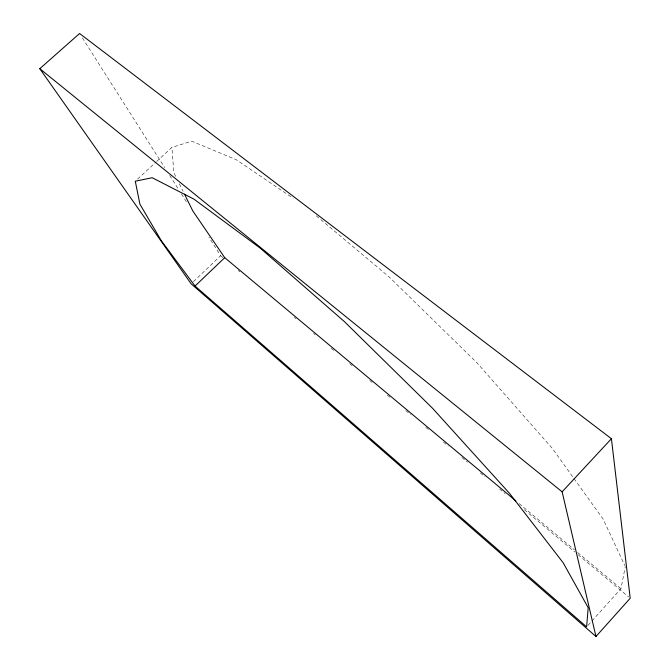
<?xml version="1.0" encoding="UTF-8"?>
<svg xmlns="http://www.w3.org/2000/svg" width="670" height="670" viewBox="0 0 670 670"><rect width="100%" height="100%" fill="white"/><g stroke="black" fill="none" stroke-linecap="round" stroke-linejoin="round"><path stroke-width="0.5" stroke-dasharray="3.35 2.51" d="M587.992 625.361L620.964 588.687L625.286 566.56M193.429 281.668L220.623 255.706L208.873 237.188M137.576 179.091L155.892 162.182M156.654 161.478L171.914 147.383L191.67 141.169L236.091 159.636L293.058 198.186M519.099 503.589L574.441 549.819M577.649 552.499L620.964 588.687M220.623 255.706L223.035 257.716M238.26 270.454L239.86 271.794M294.365 317.379L295.972 318.719M313.602 333.467L315.21 334.807M331.24 348.216L334.447 350.896M349.673 363.634L352.077 365.644M369.714 380.392L372.118 382.403M387.344 395.141L391.355 398.491M405.777 410.559L410.593 414.579M425.819 427.318L429.026 429.998M443.456 442.066L448.264 446.086M461.89 457.484L467.501 462.174M480.323 472.903L485.13 476.923M499.56 488.991L505.172 493.681M524.409 509.769L574.902 552.005M578.11 554.685L628.611 596.92M316.265 215.832L389.01 276.827L476.839 362.654L552.147 448.18L573.378 477.718M573.981 478.556L603.101 519.057L624.85 565.631M82.402 37.905L164.661 167.534M169.703 175.465L178.655 189.577M181.453 193.982L187.608 203.68M175.657 176.369L173.798 172.626L171.914 147.383M179.376 183.865L183.094 191.36"/><path stroke-width="1" d="M595.973 636.5L630.21 598.26L611.425 438.724L79.596 33.5L39.79 68.692L191.159 283.829L595.973 636.5L562.13 491.822L39.79 68.692M562.13 491.822L611.425 438.724M195.045 286.048L161.286 240.697L139.888 204.124L135.29 181.21L152.174 177.726L193.957 199.149L260.203 248.118L344.146 321.366L432.544 408.264L509.627 493.472L563.143 562.725L588.193 607.69L586.619 626.885L195.045 286.048L224.726 257.674L192.851 211.025L184.493 194.166M224.726 257.674L515.892 500.909"/></g></svg>
